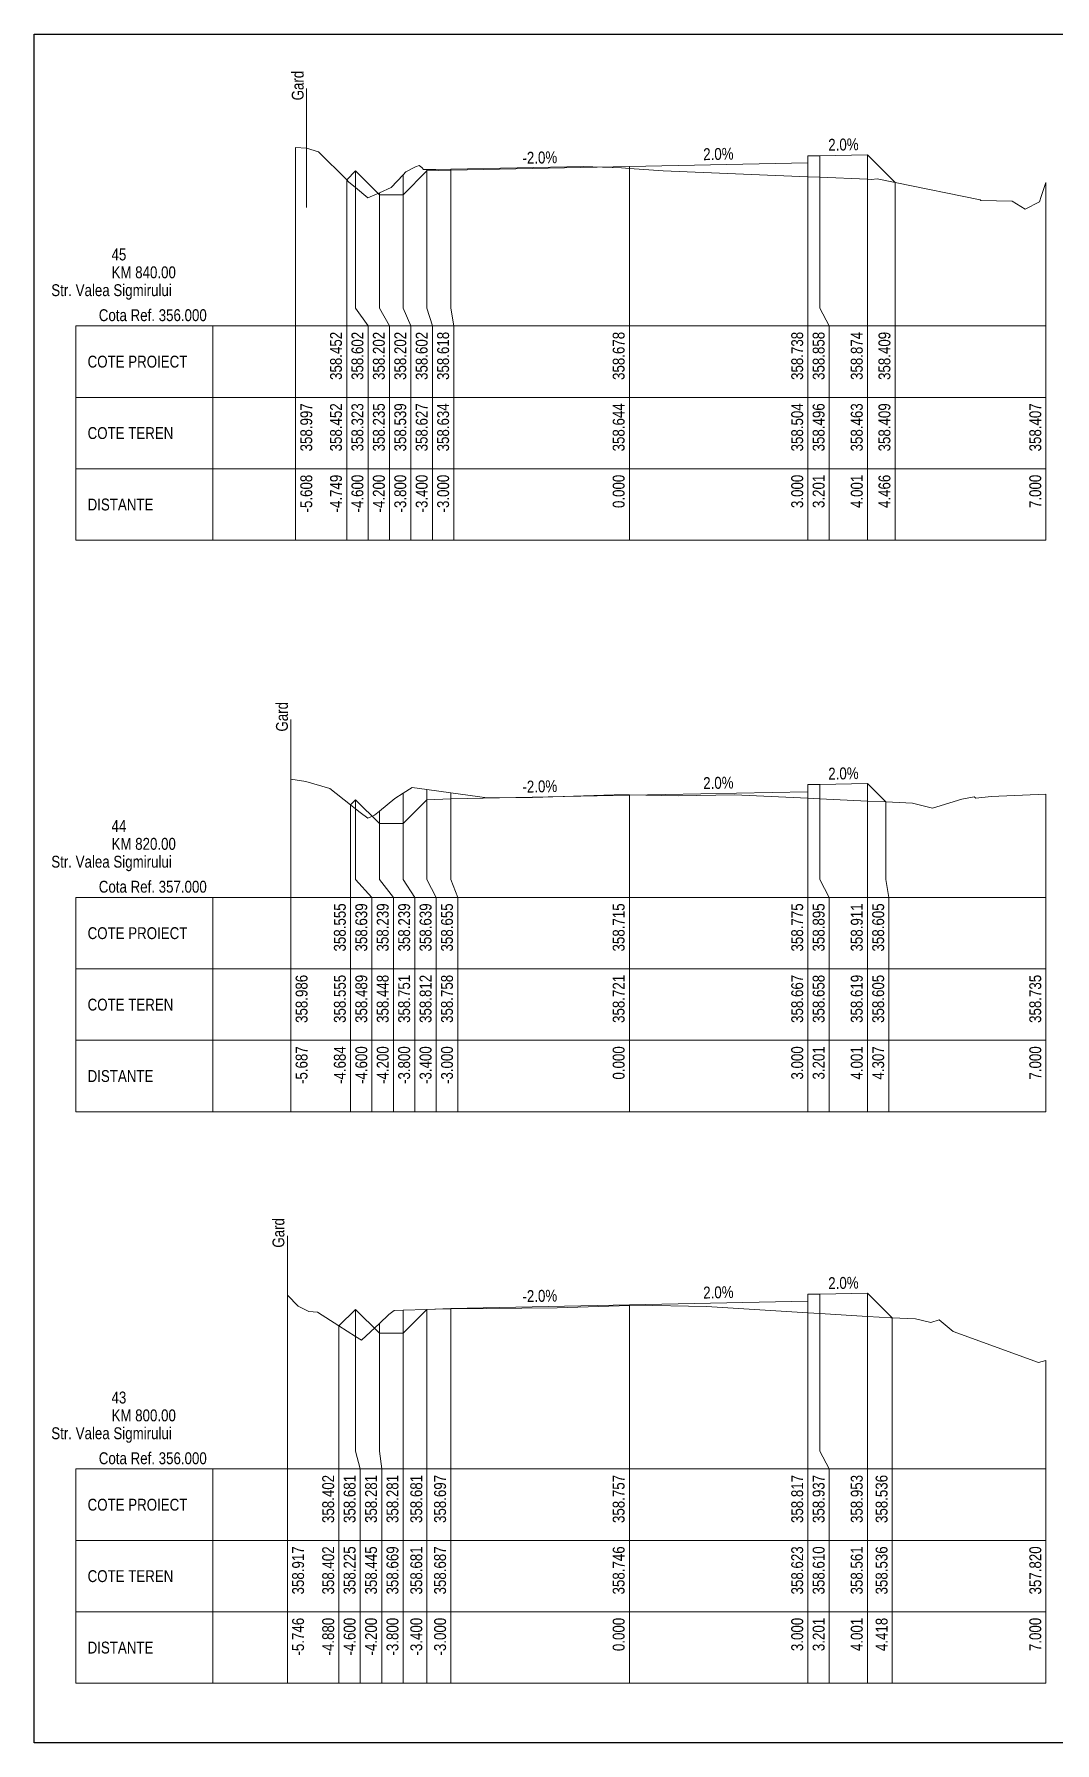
# Model space of a CAD drawing. Extents: x 1 to 634, y 0 to 594.
# Drawn here: x 400 to 417.15, y 0 to 28.7 of the extents above; entities that cross this region are included whole.
import ezdxf
from ezdxf.enums import TextEntityAlignment as Align

# ---------------------------------------------------------------- set-up
doc = ezdxf.new("R2010")
doc.units = 0
doc.header["$MEASUREMENT"] = 0
doc.layers.add('ARD-No Plot', color=1, linetype='Continuous', lineweight=0, plot=False)
for name, color, linetype, lineweight in [('Cartus', 7, 'Continuous', 0), ('DESIGN-TEXT', 7, 'Continuous', 0), ('EXISTING-TEXT', 7, 'Continuous', 0), ('LINES', 7, 'Continuous', 0), ('Text', 7, 'Continuous', 0), ('X-RL', 7, 'Continuous', 0), ('XPLOT-DESIGN', 5, 'Continuous', 0), ('XPLOT-EXISTING', 3, 'Continuous', 0), ('XPLOT-GRADE', 7, 'Continuous', 0), ('XPLOT-KM', 7, 'Continuous', 0), ('XPLOT-TITLE', 7, 'Continuous', 0)]:
    doc.layers.add(name, color=color, linetype=linetype, lineweight=lineweight)
doc.styles.add('$8$$0$Arial', font='arial.ttf', dxfattribs={"width": 0.8})

# ---------------------------------------------------------------- blocks, each defined once
blk = doc.blocks.new('$7$$0$A3_TRANSV_ALIN_TIRENA')
at = {"layer": ''}
blk.add_lwpolyline([(0, 0), (0, 287), (345, 287), (345, 0)], close=True, dxfattribs=at)

msp = doc.modelspace()

# ---------------------------------------------------------------- linework, layer by layer
at = {"layer": 'LINES'}
for p, q in [((404.578, 27.788), (404.578, 25.788)), ((404.392, 24.1), (404.392, 26.797)), ((404.392, 24.1), (404.392, 26.797)), ((406.6, 24.1), (406.6, 26.427)), ((406.6, 24.1), (406.6, 26.427)), ((406.6, 24.1), (406.6, 26.427)), ((407, 24.1), (407, 26.434)), ((407, 24.1), (407, 26.434)), ((407, 24.1), (407, 26.434)), ((410, 24.1), (410, 26.478)), ((410, 24.1), (410, 26.478)), ((410, 24.1), (410, 26.478)), ((413, 24.1), (413, 26.538)), ((413, 24.1), (413, 26.538)), ((413, 24.1), (413, 26.538)), ((413.201, 24.1), (413.201, 26.658)), ((413.201, 24.1), (413.201, 26.658)), ((413.201, 24.1), (413.201, 26.658)), ((414.001, 24.1), (414.001, 26.674)), ((414.001, 24.1), (414.001, 26.674)), ((414.001, 24.1), (414.001, 26.674)), ((405.251, 24.1), (405.251, 26.252)), ((405.251, 24.1), (405.251, 26.252)), ((405.251, 24.1), (405.251, 26.252)), ((405.4, 24.1), (405.4, 26.402)), ((405.4, 24.1), (405.4, 26.402)), ((405.4, 24.1), (405.4, 26.402)), ((406.2, 24.1), (406.2, 26.339)), ((406.2, 24.1), (406.2, 26.339)), ((406.2, 24.1), (406.2, 26.339)), ((414.466, 24.1), (414.466, 26.209)), ((414.466, 24.1), (414.466, 26.209)), ((414.466, 24.1), (414.466, 26.209)), ((417, 24.1), (417, 26.207)), ((417, 24.1), (417, 26.207)), ((405.8, 24.1), (405.8, 26.035)), ((405.8, 24.1), (405.8, 26.035)), ((405.8, 24.1), (405.8, 26.035)), ((404.392, 23.8), (404.392, 24.1)), ((404.392, 23.8), (404.392, 24.1)), ((405.251, 23.8), (405.251, 24.1)), ((405.251, 23.8), (405.251, 24.1)), ((405.251, 23.8), (405.251, 24.1)), ((405.611, 23.8), (405.4, 24.1)), ((405.611, 23.8), (405.4, 24.1)), ((405.611, 23.8), (405.4, 24.1)), ((405.971, 23.8), (405.8, 24.1)), ((405.971, 23.8), (405.8, 24.1)), ((405.971, 23.8), (405.8, 24.1)), ((406.331, 23.8), (406.2, 24.1)), ((406.331, 23.8), (406.2, 24.1)), ((406.331, 23.8), (406.2, 24.1)), ((406.691, 23.8), (406.6, 24.1)), ((406.691, 23.8), (406.6, 24.1)), ((406.691, 23.8), (406.6, 24.1)), ((407.051, 23.8), (407, 24.1)), ((407.051, 23.8), (407, 24.1)), ((407.051, 23.8), (407, 24.1)), ((410, 23.8), (410, 24.1)), ((410, 23.8), (410, 24.1)), ((410, 23.8), (410, 24.1)), ((413, 23.8), (413, 24.1)), ((413, 23.8), (413, 24.1)), ((413, 23.8), (413, 24.1)), ((413.36, 23.8), (413.201, 24.1)), ((413.36, 23.8), (413.201, 24.1)), ((413.36, 23.8), (413.201, 24.1)), ((414.001, 23.8), (414.001, 24.1)), ((414.001, 23.8), (414.001, 24.1)), ((414.001, 23.8), (414.001, 24.1)), ((414.466, 23.8), (414.466, 24.1)), ((414.466, 23.8), (414.466, 24.1)), ((414.466, 23.8), (414.466, 24.1)), ((417, 23.8), (417, 24.1)), ((417, 23.8), (417, 24.1)), ((400.698, 22.6), (400.698, 23.8)), ((400.698, 23.8), (403, 23.8)), ((403, 20.2), (403, 23.8)), ((403, 23.8), (417, 23.8)), ((404.392, 20.2), (404.392, 23.8)), ((404.392, 20.2), (404.392, 23.8)), ((405.251, 20.2), (405.251, 23.8)), ((405.251, 20.2), (405.251, 23.8)), ((405.251, 20.2), (405.251, 23.8)), ((405.611, 20.2), (405.611, 23.8)), ((405.611, 20.2), (405.611, 23.8)), ((405.611, 20.2), (405.611, 23.8)), ((405.971, 20.2), (405.971, 23.8)), ((405.971, 20.2), (405.971, 23.8)), ((405.971, 20.2), (405.971, 23.8)), ((406.331, 20.2), (406.331, 23.8)), ((406.331, 20.2), (406.331, 23.8)), ((406.331, 20.2), (406.331, 23.8)), ((406.691, 20.2), (406.691, 23.8)), ((406.691, 20.2), (406.691, 23.8)), ((406.691, 20.2), (406.691, 23.8)), ((407.051, 20.2), (407.051, 23.8)), ((407.051, 20.2), (407.051, 23.8)), ((407.051, 20.2), (407.051, 23.8)), ((410, 20.2), (410, 23.8)), ((410, 20.2), (410, 23.8)), ((410, 20.2), (410, 23.8)), ((413, 20.2), (413, 23.8)), ((413, 20.2), (413, 23.8)), ((413, 20.2), (413, 23.8)), ((413.36, 20.2), (413.36, 23.8)), ((413.36, 20.2), (413.36, 23.8)), ((413.36, 20.2), (413.36, 23.8)), ((414.001, 20.2), (414.001, 23.8)), ((414.001, 20.2), (414.001, 23.8)), ((414.001, 20.2), (414.001, 23.8)), ((414.466, 20.2), (414.466, 23.8)), ((414.466, 20.2), (414.466, 23.8)), ((414.466, 20.2), (414.466, 23.8)), ((417, 20.2), (417, 23.8)), ((417, 20.2), (417, 23.8)), ((417, 20.2), (417, 23.8)), ((400.698, 21.4), (400.698, 22.6)), ((400.698, 22.6), (403, 22.6)), ((403, 22.6), (400.698, 22.6)), ((403, 22.6), (417, 22.6)), ((400.698, 20.2), (400.698, 21.4)), ((400.698, 21.4), (403, 21.4)), ((403, 21.4), (400.698, 21.4)), ((403, 21.4), (417, 21.4)), ((403, 20.2), (400.698, 20.2)), ((403, 20.2), (417, 20.2)), ((404.313, 17.186), (404.313, 15.186)), ((404.313, 14.5), (404.313, 16.186)), ((404.313, 14.5), (404.313, 16.186)), ((413.201, 14.5), (413.201, 16.095)), ((413.201, 14.5), (413.201, 16.095)), ((413.201, 14.5), (413.201, 16.095)), ((414.001, 14.5), (414.001, 16.111)), ((414.001, 14.5), (414.001, 16.111)), ((414.001, 14.5), (414.001, 16.111)), ((405.4, 14.5), (405.4, 15.839)), ((405.4, 14.5), (405.4, 15.839)), ((405.4, 14.5), (405.4, 15.839)), ((406.2, 14.5), (406.2, 15.951)), ((406.2, 14.5), (406.2, 15.951)), ((406.2, 14.5), (406.2, 15.951)), ((406.6, 14.5), (406.6, 16.012)), ((406.6, 14.5), (406.6, 16.012)), ((406.6, 14.5), (406.6, 16.012)), ((407, 14.5), (407, 15.958)), ((407, 14.5), (407, 15.958)), ((407, 14.5), (407, 15.958)), ((410, 14.5), (410, 15.921)), ((410, 14.5), (410, 15.921)), ((410, 14.5), (410, 15.921)), ((413, 14.5), (413, 15.975)), ((413, 14.5), (413, 15.975)), ((413, 14.5), (413, 15.975)), ((414.307, 14.5), (414.307, 15.805)), ((414.307, 14.5), (414.307, 15.805)), ((414.307, 14.5), (414.307, 15.805)), ((417, 14.5), (417, 15.935)), ((417, 14.5), (417, 15.935)), ((405.316, 14.5), (405.316, 15.755)), ((405.316, 14.5), (405.316, 15.755)), ((405.316, 14.5), (405.316, 15.755)), ((405.8, 14.5), (405.8, 15.648)), ((405.8, 14.5), (405.8, 15.648)), ((405.8, 14.5), (405.8, 15.648)), ((404.313, 14.2), (404.313, 14.5)), ((404.313, 14.2), (404.313, 14.5)), ((405.316, 14.2), (405.316, 14.5)), ((405.316, 14.2), (405.316, 14.5)), ((405.316, 14.2), (405.316, 14.5)), ((405.676, 14.2), (405.4, 14.5)), ((405.676, 14.2), (405.4, 14.5)), ((405.676, 14.2), (405.4, 14.5)), ((406.036, 14.2), (405.8, 14.5)), ((406.036, 14.2), (405.8, 14.5)), ((406.036, 14.2), (405.8, 14.5)), ((406.396, 14.2), (406.2, 14.5)), ((406.396, 14.2), (406.2, 14.5)), ((406.396, 14.2), (406.2, 14.5)), ((406.756, 14.2), (406.6, 14.5)), ((406.756, 14.2), (406.6, 14.5)), ((406.756, 14.2), (406.6, 14.5)), ((407.116, 14.2), (407, 14.5)), ((407.116, 14.2), (407, 14.5)), ((407.116, 14.2), (407, 14.5)), ((410, 14.2), (410, 14.5)), ((410, 14.2), (410, 14.5)), ((410, 14.2), (410, 14.5)), ((413, 14.2), (413, 14.5)), ((413, 14.2), (413, 14.5)), ((413, 14.2), (413, 14.5)), ((413.36, 14.2), (413.201, 14.5)), ((413.36, 14.2), (413.201, 14.5)), ((413.36, 14.2), (413.201, 14.5)), ((414.001, 14.2), (414.001, 14.5)), ((414.001, 14.2), (414.001, 14.5)), ((414.001, 14.2), (414.001, 14.5)), ((414.361, 14.2), (414.307, 14.5)), ((414.361, 14.2), (414.307, 14.5)), ((414.361, 14.2), (414.307, 14.5)), ((417, 14.2), (417, 14.5)), ((417, 14.2), (417, 14.5)), ((400.698, 13), (400.698, 14.2)), ((400.698, 14.2), (403, 14.2)), ((403, 10.6), (403, 14.2)), ((403, 14.2), (417, 14.2)), ((404.313, 10.6), (404.313, 14.2)), ((404.313, 10.6), (404.313, 14.2)), ((405.316, 10.6), (405.316, 14.2)), ((405.316, 10.6), (405.316, 14.2)), ((405.316, 10.6), (405.316, 14.2)), ((405.676, 10.6), (405.676, 14.2)), ((405.676, 10.6), (405.676, 14.2)), ((405.676, 10.6), (405.676, 14.2)), ((406.036, 10.6), (406.036, 14.2)), ((406.036, 10.6), (406.036, 14.2)), ((406.036, 10.6), (406.036, 14.2)), ((406.396, 10.6), (406.396, 14.2)), ((406.396, 10.6), (406.396, 14.2)), ((406.396, 10.6), (406.396, 14.2)), ((406.756, 10.6), (406.756, 14.2)), ((406.756, 10.6), (406.756, 14.2)), ((406.756, 10.6), (406.756, 14.2)), ((407.116, 10.6), (407.116, 14.2)), ((407.116, 10.6), (407.116, 14.2)), ((407.116, 10.6), (407.116, 14.2)), ((410, 10.6), (410, 14.2)), ((410, 10.6), (410, 14.2)), ((410, 10.6), (410, 14.2)), ((413, 10.6), (413, 14.2)), ((413, 10.6), (413, 14.2)), ((413, 10.6), (413, 14.2)), ((413.36, 10.6), (413.36, 14.2)), ((413.36, 10.6), (413.36, 14.2)), ((413.36, 10.6), (413.36, 14.2)), ((414.001, 10.6), (414.001, 14.2)), ((414.001, 10.6), (414.001, 14.2)), ((414.001, 10.6), (414.001, 14.2)), ((414.361, 10.6), (414.361, 14.2)), ((414.361, 10.6), (414.361, 14.2)), ((414.361, 10.6), (414.361, 14.2)), ((417, 10.6), (417, 14.2)), ((417, 10.6), (417, 14.2)), ((417, 10.6), (417, 14.2)), ((400.698, 11.8), (400.698, 13)), ((400.698, 13), (403, 13)), ((403, 13), (400.698, 13)), ((403, 13), (417, 13)), ((400.698, 10.6), (400.698, 11.8)), ((400.698, 11.8), (403, 11.8)), ((403, 11.8), (400.698, 11.8)), ((403, 11.8), (417, 11.8)), ((403, 10.6), (400.698, 10.6)), ((403, 10.6), (417, 10.6)), ((404.254, 8.517), (404.254, 6.517)), ((404.254, 4.9), (404.254, 7.517)), ((404.254, 4.9), (404.254, 7.517)), ((413.201, 4.9), (413.201, 7.537)), ((413.201, 4.9), (413.201, 7.537)), ((413.201, 4.9), (413.201, 7.537)), ((414.001, 4.9), (414.001, 7.553)), ((414.001, 4.9), (414.001, 7.553)), ((414.001, 4.9), (414.001, 7.553)), ((405.4, 4.9), (405.4, 7.281)), ((405.4, 4.9), (405.4, 7.281)), ((405.4, 4.9), (405.4, 7.281)), ((406.2, 4.9), (406.2, 7.269)), ((406.2, 4.9), (406.2, 7.269)), ((406.2, 4.9), (406.2, 7.269)), ((406.6, 4.9), (406.6, 7.281)), ((406.6, 4.9), (406.6, 7.281)), ((406.6, 4.9), (406.6, 7.281)), ((407, 4.9), (407, 7.297)), ((407, 4.9), (407, 7.297)), ((407, 4.9), (407, 7.297)), ((410, 4.9), (410, 7.357)), ((410, 4.9), (410, 7.357)), ((410, 4.9), (410, 7.357)), ((413, 4.9), (413, 7.417)), ((413, 4.9), (413, 7.417)), ((413, 4.9), (413, 7.417)), ((405.12, 4.9), (405.12, 7.002)), ((405.12, 4.9), (405.12, 7.002)), ((405.12, 4.9), (405.12, 7.002)), ((405.8, 4.9), (405.8, 7.045)), ((405.8, 4.9), (405.8, 7.045)), ((405.8, 4.9), (405.8, 7.045)), ((414.418, 4.9), (414.418, 7.136)), ((414.418, 4.9), (414.418, 7.136)), ((414.418, 4.9), (414.418, 7.136)), ((417, 4.9), (417, 6.42)), ((417, 4.9), (417, 6.42)), ((404.254, 4.6), (404.254, 4.9)), ((404.254, 4.6), (404.254, 4.9)), ((405.12, 4.6), (405.12, 4.9)), ((405.12, 4.6), (405.12, 4.9)), ((405.12, 4.6), (405.12, 4.9)), ((405.48, 4.6), (405.4, 4.9)), ((405.48, 4.6), (405.4, 4.9)), ((405.48, 4.6), (405.4, 4.9)), ((405.84, 4.6), (405.8, 4.9)), ((405.84, 4.6), (405.8, 4.9)), ((405.84, 4.6), (405.8, 4.9)), ((406.2, 4.6), (406.2, 4.9)), ((406.2, 4.6), (406.2, 4.9)), ((406.2, 4.6), (406.2, 4.9)), ((406.6, 4.6), (406.6, 4.9)), ((406.6, 4.6), (406.6, 4.9)), ((406.6, 4.6), (406.6, 4.9)), ((407, 4.6), (407, 4.9)), ((407, 4.6), (407, 4.9)), ((407, 4.6), (407, 4.9)), ((410, 4.6), (410, 4.9)), ((410, 4.6), (410, 4.9)), ((410, 4.6), (410, 4.9)), ((413, 4.6), (413, 4.9)), ((413, 4.6), (413, 4.9)), ((413, 4.6), (413, 4.9)), ((413.36, 4.6), (413.201, 4.9)), ((413.36, 4.6), (413.201, 4.9)), ((413.36, 4.6), (413.201, 4.9)), ((414.001, 4.6), (414.001, 4.9)), ((414.001, 4.6), (414.001, 4.9)), ((414.001, 4.6), (414.001, 4.9)), ((414.418, 4.6), (414.418, 4.9)), ((414.418, 4.6), (414.418, 4.9)), ((414.418, 4.6), (414.418, 4.9)), ((417, 4.6), (417, 4.9)), ((417, 4.6), (417, 4.9)), ((400.698, 3.4), (400.698, 4.6)), ((400.698, 4.6), (403, 4.6)), ((403, 1), (403, 4.6)), ((403, 4.6), (417, 4.6)), ((404.254, 1), (404.254, 4.6)), ((404.254, 1), (404.254, 4.6)), ((405.12, 1), (405.12, 4.6)), ((405.12, 1), (405.12, 4.6)), ((405.12, 1), (405.12, 4.6)), ((405.48, 1), (405.48, 4.6)), ((405.48, 1), (405.48, 4.6)), ((405.48, 1), (405.48, 4.6)), ((405.84, 1), (405.84, 4.6)), ((405.84, 1), (405.84, 4.6)), ((405.84, 1), (405.84, 4.6)), ((406.2, 1), (406.2, 4.6)), ((406.2, 1), (406.2, 4.6)), ((406.2, 1), (406.2, 4.6)), ((406.6, 1), (406.6, 4.6)), ((406.6, 1), (406.6, 4.6)), ((406.6, 1), (406.6, 4.6)), ((407, 1), (407, 4.6)), ((407, 1), (407, 4.6)), ((407, 1), (407, 4.6)), ((410, 1), (410, 4.6)), ((410, 1), (410, 4.6)), ((410, 1), (410, 4.6)), ((413, 1), (413, 4.6)), ((413, 1), (413, 4.6)), ((413, 1), (413, 4.6)), ((413.36, 1), (413.36, 4.6)), ((413.36, 1), (413.36, 4.6)), ((413.36, 1), (413.36, 4.6)), ((414.001, 1), (414.001, 4.6)), ((414.001, 1), (414.001, 4.6)), ((414.001, 1), (414.001, 4.6)), ((414.418, 1), (414.418, 4.6)), ((414.418, 1), (414.418, 4.6)), ((414.418, 1), (414.418, 4.6)), ((417, 1), (417, 4.6)), ((417, 1), (417, 4.6)), ((417, 1), (417, 4.6)), ((400.698, 2.2), (400.698, 3.4)), ((400.698, 3.4), (403, 3.4)), ((403, 3.4), (400.698, 3.4)), ((403, 3.4), (417, 3.4)), ((400.698, 1), (400.698, 2.2)), ((400.698, 2.2), (403, 2.2)), ((403, 2.2), (400.698, 2.2)), ((403, 2.2), (417, 2.2)), ((403, 1), (400.698, 1)), ((403, 1), (417, 1))]:
    msp.add_line(p, q, dxfattribs=at)
at = {"layer": 'XPLOT-DESIGN'}
for p, q in [((406.6, 26.402), (407, 26.418)), ((407, 26.418), (410, 26.478)), ((410, 26.478), (413, 26.538)), ((413, 26.538), (413.001, 26.658)), ((413.001, 26.658), (413.201, 26.658)), ((413.201, 26.658), (414.001, 26.674)), ((414.001, 26.674), (414.466, 26.209)), ((405.251, 26.252), (405.4, 26.402)), ((405.4, 26.402), (405.8, 26.002)), ((406.2, 26.002), (406.6, 26.402)), ((405.8, 26.002), (406.2, 26.002)), ((413, 15.975), (413.001, 16.095)), ((413.001, 16.095), (413.201, 16.095)), ((413.201, 16.095), (414.001, 16.111)), ((414.001, 16.111), (414.307, 15.805)), ((405.316, 15.755), (405.4, 15.839)), ((405.4, 15.839), (405.8, 15.439)), ((406.2, 15.439), (406.6, 15.839)), ((406.6, 15.839), (407, 15.855)), ((407, 15.855), (410, 15.915)), ((410, 15.915), (413, 15.975)), ((405.8, 15.439), (406.2, 15.439)), ((413, 7.417), (413.001, 7.537)), ((413.001, 7.537), (413.201, 7.537)), ((413.201, 7.537), (414.001, 7.553)), ((414.001, 7.553), (414.418, 7.136)), ((405.12, 7.002), (405.4, 7.281)), ((405.4, 7.281), (405.8, 6.881)), ((406.2, 6.881), (406.6, 7.281)), ((406.6, 7.281), (407, 7.297)), ((407, 7.297), (410, 7.357)), ((410, 7.357), (413, 7.417)), ((405.8, 6.881), (406.2, 6.881))]:
    msp.add_line(p, q, dxfattribs=at)
at = {"layer": 'XPLOT-EXISTING'}
for p, q in [((404.392, 26.797), (404.578, 26.788)), ((404.578, 26.788), (404.777, 26.721)), ((404.777, 26.721), (405.251, 26.252)), ((406.242, 26.385), (406.408, 26.473)), ((406.408, 26.473), (406.47, 26.493)), ((406.47, 26.493), (406.515, 26.458)), ((406.515, 26.458), (406.54, 26.426)), ((406.54, 26.426), (406.6, 26.427)), ((406.6, 26.427), (406.75, 26.429)), ((406.75, 26.429), (407, 26.434)), ((407, 26.434), (409.229, 26.477)), ((409.229, 26.477), (409.868, 26.454)), ((409.868, 26.454), (410, 26.444)), ((410, 26.444), (410, 26.444)), ((410, 26.444), (410.566, 26.404)), ((410.566, 26.404), (413, 26.304)), ((405.251, 26.252), (405.282, 26.221)), ((405.282, 26.221), (405.4, 26.123)), ((405.4, 26.123), (405.608, 25.951)), ((405.8, 26.035), (406, 26.122)), ((406, 26.122), (406.2, 26.339)), ((406.2, 26.339), (406.242, 26.385)), ((413, 26.304), (413.201, 26.296)), ((413.201, 26.296), (414.001, 26.263)), ((414.001, 26.263), (414.067, 26.26)), ((414.067, 26.26), (414.161, 26.271)), ((414.161, 26.271), (414.466, 26.209)), ((414.466, 26.209), (415.895, 25.918)), ((416.919, 25.974), (417, 26.207)), ((417, 26.207), (417, 26.207)), ((405.608, 25.951), (405.8, 26.035)), ((415.895, 25.918), (415.898, 25.91)), ((415.898, 25.91), (415.904, 25.908)), ((415.904, 25.908), (416.43, 25.896)), ((416.43, 25.896), (416.649, 25.759)), ((416.649, 25.759), (416.889, 25.884)), ((416.889, 25.884), (416.919, 25.974)), ((404.313, 16.186), (404.567, 16.147)), ((404.567, 16.147), (404.968, 16.03)), ((404.968, 16.03), (405.316, 15.755)), ((405.8, 15.648), (406.06, 15.86)), ((406.06, 15.86), (406.2, 15.951)), ((406.2, 15.951), (406.349, 16.047)), ((406.349, 16.047), (406.6, 16.012)), ((406.6, 16.012), (407, 15.958)), ((407, 15.958), (407.61, 15.874)), ((407.61, 15.874), (408.372, 15.88)), ((408.372, 15.88), (409.744, 15.925)), ((409.744, 15.925), (410, 15.921)), ((410, 15.921), (410, 15.921)), ((410, 15.921), (410.82, 15.906)), ((410.82, 15.906), (411.765, 15.926)), ((411.765, 15.926), (413, 15.867)), ((413, 15.867), (413.201, 15.858)), ((413.201, 15.858), (414.001, 15.819)), ((414.001, 15.819), (414.307, 15.805)), ((414.307, 15.805), (414.758, 15.783)), ((415.092, 15.7), (415.584, 15.853)), ((415.584, 15.853), (415.791, 15.887)), ((415.791, 15.887), (415.819, 15.865)), ((415.819, 15.865), (416.08, 15.898)), ((416.08, 15.898), (417, 15.935)), ((417, 15.935), (417, 15.935)), ((405.316, 15.755), (405.4, 15.689)), ((405.4, 15.689), (405.479, 15.627)), ((405.479, 15.627), (405.606, 15.531)), ((405.606, 15.531), (405.719, 15.582)), ((405.719, 15.582), (405.8, 15.648)), ((414.758, 15.783), (415.092, 15.7)), ((404.254, 7.517), (404.434, 7.335)), ((404.434, 7.335), (404.613, 7.244)), ((404.613, 7.244), (404.758, 7.231)), ((404.758, 7.231), (405.12, 7.002)), ((405.8, 7.045), (405.96, 7.195)), ((405.96, 7.195), (406.051, 7.264)), ((406.051, 7.264), (406.2, 7.269)), ((406.2, 7.269), (406.6, 7.281)), ((406.6, 7.281), (406.742, 7.285)), ((406.742, 7.285), (407, 7.287)), ((407, 7.287), (408.786, 7.306)), ((408.786, 7.306), (410, 7.346)), ((410, 7.346), (410.095, 7.349)), ((410, 7.346), (410, 7.346)), ((410.095, 7.349), (411.297, 7.327)), ((411.297, 7.327), (413, 7.223)), ((413, 7.223), (413.201, 7.21)), ((413.201, 7.21), (414.001, 7.161)), ((405.12, 7.002), (405.4, 6.825)), ((405.497, 6.764), (405.8, 7.045)), ((414.001, 7.161), (414.393, 7.137)), ((414.393, 7.137), (414.418, 7.136)), ((414.418, 7.136), (414.81, 7.124)), ((414.81, 7.124), (415.066, 7.06)), ((415.066, 7.06), (415.208, 7.104)), ((415.208, 7.104), (415.442, 6.909)), ((415.442, 6.909), (416.875, 6.39)), ((405.4, 6.825), (405.497, 6.764)), ((416.875, 6.39), (417, 6.42)), ((417, 6.42), (417, 6.42))]:
    msp.add_line(p, q, dxfattribs=at)

# ---------------------------------------------------------------- block references
at = {"layer": 'Cartus', "xscale": 0.1, "yscale": 0.1, "zscale": 0.1}
msp.add_blockref('$7$$0$A3_TRANSV_ALIN_TIRENA', (400, 0), dxfattribs=at)

# ---------------------------------------------------------------- texts
at = {"layer": 'ARD-No Plot', "style": '$8$$0$Arial', "width": 0.8}
for p in [(401.3, 24.3), (401.3, 14.7), (401.3, 5.1)]:
    msp.add_text('Str. Valea Sigmirului', height=0.2, dxfattribs=at).set_placement(p, align=Align.CENTER)
at = {"layer": 'DESIGN-TEXT', "style": '$8$$0$Arial', "width": 0.8}
for s, p in [('358.452', (405.171, 23.7)), ('358.602', (405.531, 23.7)), ('358.202', (405.891, 23.7)), ('358.202', (406.251, 23.7)), ('358.602', (406.611, 23.7)), ('358.618', (406.971, 23.7)), ('358.678', (409.92, 23.7)), ('358.738', (412.92, 23.7)), ('358.858', (413.28, 23.7)), ('358.874', (413.921, 23.7)), ('358.409', (414.386, 23.7)), ('358.555', (405.236, 14.1)), ('358.639', (405.596, 14.1)), ('358.239', (405.956, 14.1)), ('358.239', (406.316, 14.1)), ('358.639', (406.676, 14.1)), ('358.655', (407.036, 14.1)), ('358.715', (409.92, 14.1)), ('358.775', (412.92, 14.1)), ('358.895', (413.28, 14.1)), ('358.911', (413.921, 14.1)), ('358.605', (414.281, 14.1)), ('358.402', (405.04, 4.5)), ('358.681', (405.4, 4.5)), ('358.281', (405.76, 4.5)), ('358.281', (406.12, 4.5)), ('358.681', (406.52, 4.5)), ('358.697', (406.92, 4.5)), ('358.757', (409.92, 4.5)), ('358.817', (412.92, 4.5)), ('358.937', (413.28, 4.5)), ('358.953', (413.921, 4.5)), ('358.536', (414.338, 4.5))]:
    msp.add_text(s, height=0.2, rotation=90, dxfattribs=at).set_placement(p, align=Align.RIGHT)
at = {"layer": 'EXISTING-TEXT', "style": '$8$$0$Arial', "width": 0.8}
for s, p in [('358.997', (404.672, 22.5)), ('358.452', (405.171, 22.5)), ('358.323', (405.531, 22.5)), ('358.235', (405.891, 22.5)), ('358.539', (406.251, 22.5)), ('358.627', (406.611, 22.5)), ('358.634', (406.971, 22.5)), ('358.644', (409.92, 22.5)), ('358.644', (409.92, 22.5)), ('358.504', (412.92, 22.5)), ('358.496', (413.28, 22.5)), ('358.463', (413.921, 22.5)), ('358.409', (414.386, 22.5)), ('358.407', (416.92, 22.5)), ('358.407', (416.92, 22.5)), ('358.986', (404.593, 12.9)), ('358.555', (405.236, 12.9)), ('358.489', (405.596, 12.9)), ('358.448', (405.956, 12.9)), ('358.751', (406.316, 12.9)), ('358.812', (406.676, 12.9)), ('358.758', (407.036, 12.9)), ('358.721', (409.92, 12.9)), ('358.721', (409.92, 12.9)), ('358.667', (412.92, 12.9)), ('358.658', (413.28, 12.9)), ('358.619', (413.921, 12.9)), ('358.605', (414.281, 12.9)), ('358.735', (416.92, 12.9)), ('358.735', (416.92, 12.9)), ('358.917', (404.534, 3.3)), ('358.402', (405.04, 3.3)), ('358.225', (405.4, 3.3)), ('358.445', (405.76, 3.3)), ('358.669', (406.12, 3.3)), ('358.681', (406.52, 3.3)), ('358.687', (406.92, 3.3)), ('358.746', (409.92, 3.3)), ('358.746', (409.92, 3.3)), ('358.623', (412.92, 3.3)), ('358.610', (413.28, 3.3)), ('358.561', (413.921, 3.3)), ('358.536', (414.338, 3.3)), ('357.820', (416.92, 3.3)), ('357.820', (416.92, 3.3))]:
    msp.add_text(s, height=0.2, rotation=90, dxfattribs=at).set_placement(p, align=Align.RIGHT)
at = {"layer": 'Text', "style": '$8$$0$Arial', "width": 0.8}
for p in [(404.528, 27.588), (404.263, 16.986), (404.204, 8.317)]:
    msp.add_text('Gard', height=0.2, rotation=90, dxfattribs=at).set_placement(p)
for s, p in [('-5.608', (404.672, 21.3)), ('-5.608', (404.672, 21.3)), ('-4.749', (405.171, 21.3)), ('-4.749', (405.171, 21.3)), ('-4.749', (405.171, 21.3)), ('-4.600', (405.531, 21.3)), ('-4.600', (405.531, 21.3)), ('-4.600', (405.531, 21.3)), ('-4.200', (405.891, 21.3)), ('-4.200', (405.891, 21.3)), ('-4.200', (405.891, 21.3)), ('-3.800', (406.251, 21.3)), ('-3.800', (406.251, 21.3)), ('-3.800', (406.251, 21.3)), ('-3.400', (406.611, 21.3)), ('-3.400', (406.611, 21.3)), ('-3.400', (406.611, 21.3)), ('-3.000', (406.971, 21.3)), ('-3.000', (406.971, 21.3)), ('-3.000', (406.971, 21.3)), ('0.000', (409.92, 21.3)), ('0.000', (409.92, 21.3)), ('0.000', (409.92, 21.3)), ('3.000', (412.92, 21.3)), ('3.000', (412.92, 21.3)), ('3.000', (412.92, 21.3)), ('3.201', (413.28, 21.3)), ('3.201', (413.28, 21.3)), ('3.201', (413.28, 21.3)), ('4.001', (413.921, 21.3)), ('4.001', (413.921, 21.3)), ('4.001', (413.921, 21.3)), ('4.466', (414.386, 21.3)), ('4.466', (414.386, 21.3)), ('4.466', (414.386, 21.3)), ('7.000', (416.92, 21.3)), ('7.000', (416.92, 21.3)), ('-5.687', (404.593, 11.7)), ('-5.687', (404.593, 11.7)), ('-4.684', (405.236, 11.7)), ('-4.684', (405.236, 11.7)), ('-4.684', (405.236, 11.7)), ('-4.600', (405.596, 11.7)), ('-4.600', (405.596, 11.7)), ('-4.600', (405.596, 11.7)), ('-4.200', (405.956, 11.7)), ('-4.200', (405.956, 11.7)), ('-4.200', (405.956, 11.7)), ('-3.800', (406.316, 11.7)), ('-3.800', (406.316, 11.7)), ('-3.800', (406.316, 11.7)), ('-3.400', (406.676, 11.7)), ('-3.400', (406.676, 11.7)), ('-3.400', (406.676, 11.7)), ('-3.000', (407.036, 11.7)), ('-3.000', (407.036, 11.7)), ('-3.000', (407.036, 11.7)), ('0.000', (409.92, 11.7)), ('0.000', (409.92, 11.7)), ('0.000', (409.92, 11.7)), ('3.000', (412.92, 11.7)), ('3.000', (412.92, 11.7)), ('3.000', (412.92, 11.7)), ('3.201', (413.28, 11.7)), ('3.201', (413.28, 11.7)), ('3.201', (413.28, 11.7)), ('4.001', (413.921, 11.7)), ('4.001', (413.921, 11.7)), ('4.001', (413.921, 11.7)), ('4.307', (414.281, 11.7)), ('4.307', (414.281, 11.7)), ('4.307', (414.281, 11.7)), ('7.000', (416.92, 11.7)), ('7.000', (416.92, 11.7)), ('-5.746', (404.534, 2.1)), ('-5.746', (404.534, 2.1)), ('-4.880', (405.04, 2.1)), ('-4.880', (405.04, 2.1)), ('-4.880', (405.04, 2.1)), ('-4.600', (405.4, 2.1)), ('-4.600', (405.4, 2.1)), ('-4.600', (405.4, 2.1)), ('-4.200', (405.76, 2.1)), ('-4.200', (405.76, 2.1)), ('-4.200', (405.76, 2.1)), ('-3.800', (406.12, 2.1)), ('-3.800', (406.12, 2.1)), ('-3.800', (406.12, 2.1)), ('-3.400', (406.52, 2.1)), ('-3.400', (406.52, 2.1)), ('-3.400', (406.52, 2.1)), ('-3.000', (406.92, 2.1)), ('-3.000', (406.92, 2.1)), ('-3.000', (406.92, 2.1)), ('0.000', (409.92, 2.1)), ('0.000', (409.92, 2.1)), ('0.000', (409.92, 2.1)), ('3.000', (412.92, 2.1)), ('3.000', (412.92, 2.1)), ('3.000', (412.92, 2.1)), ('3.201', (413.28, 2.1)), ('3.201', (413.28, 2.1)), ('3.201', (413.28, 2.1)), ('4.001', (413.921, 2.1)), ('4.001', (413.921, 2.1)), ('4.001', (413.921, 2.1)), ('4.418', (414.338, 2.1)), ('4.418', (414.338, 2.1)), ('4.418', (414.338, 2.1)), ('7.000', (416.92, 2.1)), ('7.000', (416.92, 2.1))]:
    msp.add_text(s, height=0.2, rotation=90, dxfattribs=at).set_placement(p, align=Align.RIGHT)
at = {"layer": 'X-RL', "style": '$8$$0$Arial', "width": 0.8}
for s, p in [('Cota Ref. 356.000', (402.9, 23.88)), ('Cota Ref. 357.000', (402.9, 14.28)), ('Cota Ref. 356.000', (402.9, 4.68))]:
    msp.add_text(s, height=0.2, dxfattribs=at).set_placement(p, align=Align.RIGHT)
at = {"layer": 'XPLOT-GRADE', "style": '$8$$0$Arial', "width": 0.8}
for s, p in [('-2.0%', (408.498, 26.528)), ('2.0%', (411.498, 26.588)), ('2.0%', (413.599, 26.746)), ('2.0%', (413.599, 16.183)), ('-2.0%', (408.498, 15.965)), ('2.0%', (411.498, 16.025)), ('2.0%', (413.599, 7.625)), ('-2.0%', (408.498, 7.407)), ('2.0%', (411.498, 7.467))]:
    msp.add_text(s, height=0.2, rotation=1.1458, dxfattribs=at).set_placement(p, align=Align.CENTER)
at = {"layer": 'XPLOT-KM', "style": '$8$$0$Arial', "width": 0.8}
for s, p in [('45', (401.3, 24.9)), ('KM 840.00', (401.3, 24.6)), ('44', (401.3, 15.3)), ('KM 820.00', (401.3, 15)), ('43', (401.3, 5.7)), ('KM 800.00', (401.3, 5.4))]:
    msp.add_text(s, height=0.2, dxfattribs=at).set_placement(p)
at = {"layer": 'XPLOT-TITLE', "style": '$8$$0$Arial', "width": 0.8}
for s, p in [('COTE PROIECT', (400.898, 23.1)), ('COTE TEREN', (400.898, 21.9)), ('DISTANTE', (400.898, 20.7)), ('COTE PROIECT', (400.898, 13.5)), ('COTE TEREN', (400.898, 12.3)), ('DISTANTE', (400.898, 11.1)), ('COTE PROIECT', (400.898, 3.9)), ('COTE TEREN', (400.898, 2.7)), ('DISTANTE', (400.898, 1.5))]:
    msp.add_text(s, height=0.2, dxfattribs=at).set_placement(p)

doc.saveas('drawing.dxf')
